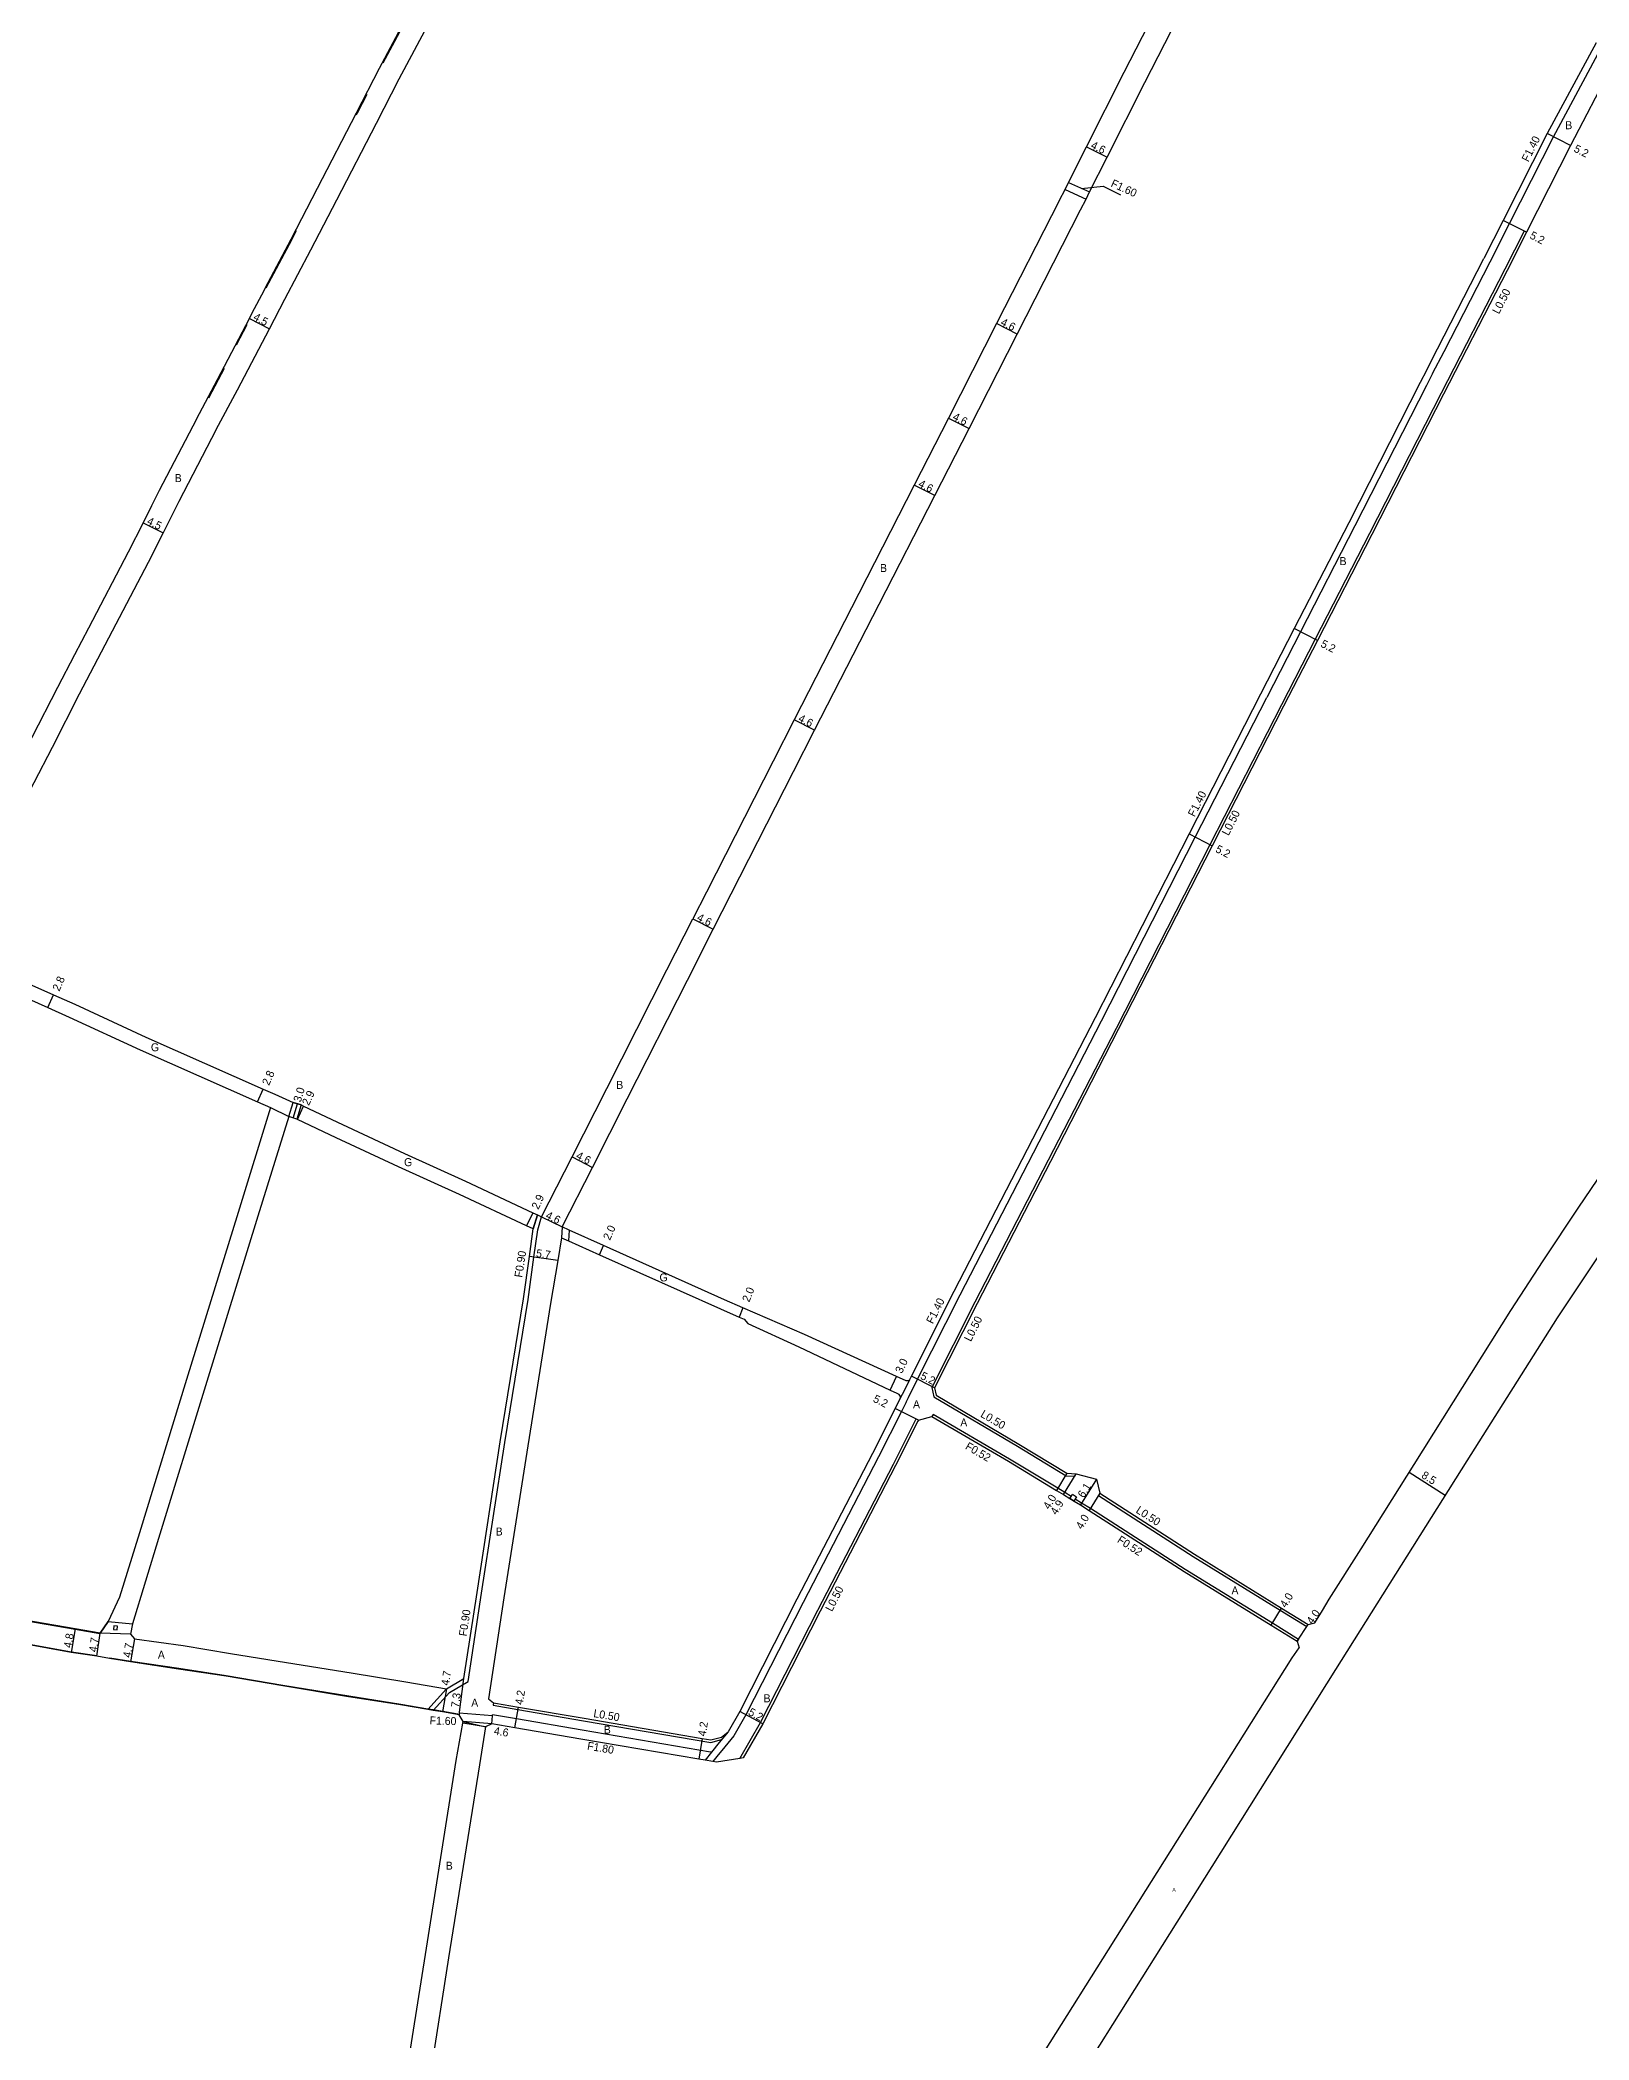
# Model space of a CAD drawing. Header units: metres. Extents: x -16000 to -12000, y -105000 to -102000.
# Drawn here: x -12622.3 to -12312.6, y -103174.6 to -102774.7 of the extents above; entities that cross this region are included whole.
import ezdxf

# ---------------------------------------------------------------- set-up
doc = ezdxf.new("R2010")
doc.units = ezdxf.units.M
doc.header["$LTSCALE"] = 2.5
for name, color, linetype in [('側溝・桝', 7, 'Continuous'), ('幅員', 7, 'Continuous'), ('歩道・分離帯・安全施設', 7, 'Continuous'), ('舗装', 7, 'Continuous'), ('道路', 7, 'Continuous')]:
    doc.layers.add(name, color=color, linetype=linetype)
doc.styles.get("Standard").update_dxf_attribs({"font": ''})
doc.styles.add('YOKO_DECO', font='')
doc.styles.get('Standard').set_extended_font_data('@MS PGothic')
doc.styles.get('YOKO_DECO').set_extended_font_data('MS PGothic')

msp = doc.modelspace()

# ---------------------------------------------------------------- linework, layer by layer
at = {"layer": '側溝・桝'}
for points in [[(-12332.36, -102819.04), (-12328.48, -102811.39), (-12319.68, -102794.06), (-12311.28, -102778.38), (-12310.46, -102776.86), (-12310.12, -102776.22)], [(-12417.36, -102804.6), (-12413.17, -102806.52)], [(-12416.64, -102803.17), (-12412.45, -102805.09)], [(-12325.1, -102813.12), (-12325.54, -102812.9), (-12329.42, -102820.54), (-12342.15, -102845.32), (-12356.45, -102873.37), (-12367.34, -102894.53), (-12374.09, -102907.66), (-12388.39, -102935.6), (-12407.16, -102972.36), (-12420.74, -102998.71), (-12435.4, -103027.09), (-12443.97, -103044.13)], [(-12341.58, -102836.99), (-12332.36, -102819.04)], [(-12343.85, -102841.41), (-12341.58, -102836.99)], [(-12343.85, -102841.41), (-12345.08, -102843.81), (-12359.39, -102871.86), (-12370.28, -102893.03), (-12377.03, -102906.15)], [(-12449.13, -103047.06), (-12448.67, -103046.14), (-12447.57, -103043.95), (-12447.2, -103043.22), (-12446.84, -103042.5), (-12438.34, -103025.59), (-12423.67, -102997.2), (-12410.1, -102970.85), (-12391.33, -102934.09), (-12377.03, -102906.15)], [(-12540.47, -103105.1), (-12536.75, -103102.91), (-12534.03, -103085.24), (-12529.41, -103055.11), (-12524.75, -103026.56), (-12523.58, -103018.1), (-12522.82, -103012.63), (-12522.05, -103010.01)], [(-12522.87, -103009.62), (-12523.7, -103012.44)], [(-12517.92, -103012.04), (-12518.06, -103014.2)], [(-12516.55, -103012.66), (-12516.65, -103014.83)], [(-12448.45, -103042.59), (-12448.82, -103043.32), (-12449.92, -103045.51), (-12450.39, -103046.43)], [(-12443.97, -103044.13), (-12443.59, -103046), (-12426.84, -103055.87), (-12417.13, -103061.8), (-12415.43, -103061.87), (-12415.13, -103061.38)], [(-12449.13, -103047.06), (-12450.08, -103048.94), (-12454.64, -103057.99), (-12469.73, -103087.13), (-12481.17, -103109.57), (-12483.61, -103113.79), (-12485.42, -103115.99), (-12486.98, -103117.94), (-12487.78, -103118.93)], [(-12482.39, -103118.3), (-12478.27, -103111.14), (-12466.79, -103088.64), (-12451.7, -103059.49), (-12447.26, -103050.68), (-12447.13, -103050.43), (-12446.69, -103050.65)], [(-12416.16, -103065.9), (-12417.41, -103065.14), (-12418.8, -103064.29), (-12428.44, -103058.45), (-12443.72, -103049.53), (-12443.97, -103049.96)], [(-12410.43, -103065.3), (-12410.69, -103065.72), (-12391.73, -103077.9), (-12374.33, -103088.67), (-12369.04, -103091.94), (-12368.76, -103091.52)], [(-12415.31, -103066.42), (-12414.04, -103067.19), (-12412.25, -103068.29), (-12393.31, -103080.49), (-12375.91, -103091.22), (-12370.69, -103094.44), (-12370.97, -103094.86)], [(-12541.04, -103104.39), (-12544.78, -103108.52)], [(-12540.47, -103105.1), (-12543.73, -103108.7)], [(-12531.84, -103109.8), (-12538.51, -103109.28), (-12538.55, -103109.58)], [(-12531.64, -103107.19), (-12531.73, -103107.68), (-12526.77, -103108.53), (-12513.65, -103110.76), (-12488.2, -103115.11), (-12486.04, -103114.55)], [(-12531.96, -103111.39), (-12537.73, -103110.95)], [(-12531.96, -103111.39), (-12531.84, -103109.8), (-12531.83, -103109.59)], [(-12488.07, -103117.06), (-12488.24, -103117.03), (-12513.92, -103112.65), (-12527.09, -103110.4), (-12531.83, -103109.59)], [(-12484.76, -103112.99), (-12486.51, -103115.11), (-12488.07, -103117.06), (-12489.36, -103118.66)]]:
    msp.add_lwpolyline(points, dxfattribs=at)
for points in [[(-12416.43, -103066.33), (-12416.16, -103065.9), (-12415.9, -103065.47), (-12415.05, -103065.99), (-12415.31, -103066.42), (-12415.57, -103066.85)], [(-12607.63, -103092.52), (-12606.94, -103092.58), (-12606.88, -103091.88), (-12607.58, -103091.82)]]:
    msp.add_lwpolyline(points, close=True, dxfattribs=at)
at = {"layer": '幅員'}
for points in [[(-12316.29, -102795.77), (-12320.93, -102793.41)], [(-12413.04, -102796.03), (-12408.93, -102798.1)], [(-12414.05, -102804.36), (-12409.71, -102803.93), (-12406.3, -102805.63)], [(-12325.1, -102813.12), (-12329.73, -102810.76)], [(-12580.47, -102830.37), (-12576.48, -102832.45)], [(-12426.97, -102833.49), (-12431.07, -102831.41)], [(-12440.65, -102850.31), (-12436.55, -102852.39)], [(-12443.42, -102865.8), (-12447.52, -102863.7)], [(-12601.75, -102871.21), (-12597.73, -102873.23)], [(-12366.9, -102894.77), (-12371.53, -102892.39)], [(-12467.44, -102912.71), (-12471.53, -102910.61)], [(-12392.57, -102933.46), (-12387.94, -102935.82)], [(-12491.8, -102950.43), (-12487.7, -102952.51)], [(-12620.77, -102968.16), (-12619.63, -102965.6)], [(-12578.83, -102987.02), (-12577.7, -102984.46)], [(-12571.72, -102990.26), (-12570.84, -102987.39)], [(-12570.88, -102990.52), (-12569.65, -102987.89)], [(-12515.96, -102998.04), (-12511.86, -103000.13)], [(-12523.82, -103009.18), (-12525.05, -103011.81)], [(-12522.05, -103010.01), (-12517.92, -103012.04)], [(-12510.49, -103017.59), (-12509.67, -103015.76)], [(-12518.82, -103018.75), (-12524.47, -103017.97)], [(-12481.78, -103028.19), (-12482.52, -103030.05)], [(-12452.36, -103044.64), (-12451.08, -103041.92)], [(-12443.45, -103044.2), (-12448.09, -103041.87)], [(-12446.69, -103050.65), (-12451.33, -103048.31)], [(-12416.98, -103061.3), (-12419.06, -103064.72)], [(-12417.67, -103065.56), (-12415.13, -103061.38)], [(-12348.57, -103061.1), (-12341.35, -103065.64)], [(-12411.05, -103062.46), (-12414.3, -103067.62)], [(-12410.43, -103065.3), (-12412.52, -103068.71)], [(-12376.17, -103091.65), (-12374.07, -103088.24)], [(-12615.29, -103092.38), (-12616.09, -103097.12)], [(-12611, -103097.88), (-12610.34, -103093.23)], [(-12370.97, -103094.86), (-12368.76, -103091.52)], [(-12603.45, -103094.37), (-12604.23, -103099)], [(-12541.04, -103104.39), (-12541.83, -103109.02)], [(-12538.55, -103109.58), (-12537.57, -103102.35)], [(-12527.39, -103112.18), (-12526.69, -103108.04)], [(-12533.24, -103111.98), (-12537.78, -103111.24)], [(-12489.96, -103114.3), (-12490.63, -103118.45)]]:
    msp.add_lwpolyline(points, dxfattribs=at)
at = {"layer": '幅員', "flags": 128}
msp.add_lwpolyline([(-12477.83, -103111.38), (-12482.4, -103108.9)], dxfattribs=at)
at = {"layer": '歩道・分離帯・安全施設'}
for points in [[(-12548.58, -102769.65), (-12553.77, -102779.34)], [(-12557.01, -102785.6), (-12558.93, -102789.34), (-12559.13, -102789.73)], [(-12571.11, -102812.86), (-12572.02, -102814.61), (-12577.16, -102824.35)], [(-12580.96, -102831.64), (-12583.1, -102835.74)], [(-12585.52, -102840.39), (-12586.7, -102842.65), (-12588.66, -102846.32)], [(-12610.36, -103093.38), (-12615.32, -103092.53), (-12625.41, -103090.81), (-12644.48, -103087.65), (-12666.83, -103083.52), (-12671.34, -103082.63), (-12680.17, -103080.82), (-12682.99, -103080.7)], [(-12667.96, -103089.31), (-12645.21, -103092.5), (-12626.29, -103095.13), (-12616.07, -103096.97), (-12610.97, -103097.73)], [(-12608.4, -103098.19), (-12604.21, -103098.86), (-12594.6, -103100.28), (-12585.09, -103101.7), (-12573.76, -103103.65), (-12560.61, -103105.82), (-12550.21, -103107.45), (-12544.76, -103108.38), (-12543.71, -103108.55), (-12541.8, -103108.88), (-12538.82, -103109.38)]]:
    msp.add_lwpolyline(points, dxfattribs=at)
at = {"layer": '舗装'}
for points in [[(-12576.24, -102988.17), (-12572.61, -102989.98)], [(-12523.7, -103012.44), (-12522.87, -103009.62)], [(-12517.92, -103012.04), (-12518.06, -103014.2)], [(-12448.45, -103042.59), (-12448.82, -103043.32), (-12449.92, -103045.51), (-12450.39, -103046.43)], [(-12537.73, -103110.95), (-12533.24, -103111.98)]]:
    msp.add_lwpolyline(points, dxfattribs=at)
at = {"layer": '道路'}
for points in [[(-12418.44, -102806.75), (-12417.36, -102804.6), (-12416.64, -102803.17), (-12413.04, -102796.03), (-12405.54, -102781.1), (-12393.42, -102757.5), (-12379.21, -102729.88), (-12373.52, -102718.34), (-12371.83, -102714.91), (-12372.35, -102712.36), (-12373.05, -102711.65), (-12382.94, -102701.95), (-12393.9, -102690.45), (-12402.89, -102681.22), (-12413.62, -102670.75), (-12414.25, -102670.14)], [(-12577.47, -102824.63), (-12577.33, -102824.35), (-12572.15, -102814.54), (-12566.87, -102804.35), (-12559.06, -102789.27), (-12554.48, -102780.34), (-12547.83, -102767.93), (-12544.37, -102761.14), (-12536.43, -102746.01), (-12531.36, -102736.12), (-12525.21, -102724.49), (-12519.63, -102713.54), (-12514.63, -102703.9), (-12514.53, -102703.16)], [(-12412.45, -102805.09), (-12408.93, -102798.1), (-12401.44, -102783.19), (-12389.33, -102759.6), (-12375.1, -102731.95), (-12369.37, -102720.32)], [(-12587.09, -102852.6), (-12582.85, -102844.68), (-12576.48, -102832.45), (-12573.37, -102826.49), (-12568.18, -102816.65), (-12562.99, -102806.63), (-12555.06, -102791.33), (-12550.49, -102782.43), (-12543.85, -102770.02)], [(-12311.18, -102775.25), (-12312.51, -102777.72), (-12320.93, -102793.41), (-12329.73, -102810.76), (-12333.61, -102818.4)], [(-12307.08, -102779.96), (-12308.08, -102780.04), (-12316.29, -102795.77), (-12325.1, -102813.12), (-12328.98, -102820.77)], [(-12517.92, -103012.04), (-12511.86, -103000.13), (-12504.9, -102986.42), (-12492.87, -102962.69), (-12487.7, -102952.51), (-12471.65, -102920.96), (-12467.44, -102912.71), (-12454.55, -102887.52), (-12443.42, -102865.8), (-12436.55, -102852.39), (-12426.97, -102833.49), (-12414.25, -102808.67), (-12413.17, -102806.52), (-12412.45, -102805.09)], [(-12418.44, -102806.75), (-12431.07, -102831.41), (-12440.65, -102850.31), (-12447.52, -102863.7), (-12458.62, -102885.38), (-12471.53, -102910.61), (-12475.75, -102918.87), (-12489.09, -102945.1), (-12491.8, -102950.43)], [(-12328.98, -102820.77), (-12341.7, -102845.54), (-12356, -102873.6), (-12366.9, -102894.77), (-12373.65, -102907.88), (-12387.94, -102935.82), (-12406.72, -102972.58), (-12420.3, -102998.94), (-12434.95, -103027.32), (-12443.45, -103044.2)], [(-12345.11, -102840.8), (-12342.87, -102836.44), (-12333.61, -102818.4)], [(-12591.08, -102850.52), (-12586.83, -102842.58), (-12580.47, -102830.37), (-12579.96, -102829.39), (-12577.47, -102824.63)], [(-12345.11, -102840.8), (-12346.33, -102843.17), (-12360.63, -102871.22), (-12371.53, -102892.39), (-12378.28, -102905.51)], [(-12587.09, -102852.6), (-12594.57, -102866.97), (-12597.73, -102873.23), (-12600.73, -102879.19), (-12608.65, -102894.32), (-12614.49, -102905.53), (-12619.94, -102916.17), (-12627.23, -102930.29), (-12635.45, -102946.6), (-12640.72, -102956.63), (-12641.12, -102957.45)], [(-12591.08, -102850.52), (-12598.49, -102864.75), (-12600.04, -102867.83)], [(-12600.04, -102867.83), (-12601.75, -102871.21), (-12604.73, -102877.14), (-12612.67, -102892.29), (-12615.47, -102897.67), (-12618.84, -102904.15)], [(-12194.62, -102874.64), (-12199.63, -102880.96), (-12204.45, -102885.78), (-12205.89, -102887.45), (-12213.47, -102896.71), (-12217.33, -102901.09), (-12223.67, -102908.44), (-12227.78, -102913.17), (-12232.47, -102918.6), (-12232.14, -102918.89), (-12233.07, -102919.97), (-12242.72, -102930.88), (-12265.95, -102957.82), (-12278.15, -102972.83), (-12290.93, -102989.53), (-12304.26, -103008.18), (-12318.94, -103030.21), (-12337.03, -103058.78), (-12363.31, -103100.54), (-12388.03, -103139.89), (-12421.87, -103193.74), (-12425.82, -103200)], [(-12367.4, -103091.2), (-12365.88, -103088.72), (-12364.52, -103086.47), (-12358.15, -103076.37), (-12347.58, -103059.52), (-12328.23, -103028.71), (-12321.78, -103018.8), (-12314.63, -103008.05), (-12308.4, -102998.95), (-12301.33, -102989.13), (-12293.45, -102978.49), (-12285.76, -102968.59), (-12278.14, -102959.12), (-12275.56, -102955.98), (-12267.99, -102946.92), (-12257.11, -102934.33), (-12245.96, -102921.24), (-12227.8, -102900.32), (-12219.28, -102890.51), (-12211.94, -102882.04), (-12205.46, -102874.38), (-12204.78, -102873.59)], [(-12618.84, -102904.15), (-12623.98, -102914.18), (-12631.25, -102928.26), (-12639.88, -102944.29), (-12645.18, -102954.39)], [(-12378.28, -102905.51), (-12392.57, -102933.46), (-12411.34, -102970.21), (-12424.92, -102996.56), (-12439.58, -103024.96), (-12448.04, -103041.78), (-12448.45, -103042.59), (-12448.7, -103042.79), (-12449.13, -103042.82), (-12451.08, -103041.92), (-12469.44, -103033.51), (-12481.78, -103028.19), (-12485.45, -103026.61), (-12509.67, -103015.76), (-12516.55, -103012.66), (-12517.92, -103012.04)], [(-12522.05, -103010.01), (-12515.96, -102998.04), (-12509, -102984.34), (-12496.97, -102960.61), (-12491.8, -102950.43)], [(-12631.74, -102961.37), (-12629.38, -102961.27), (-12619.63, -102965.6), (-12615.35, -102967.51), (-12601.19, -102974.07), (-12577.7, -102984.46), (-12575.42, -102985.47), (-12571.73, -102987.12)], [(-12632.46, -102963.24), (-12630.52, -102963.82), (-12620.77, -102968.16), (-12616.5, -102970.06), (-12602.35, -102976.62), (-12578.83, -102987.02), (-12576.24, -102988.17)], [(-12576.24, -102988.17), (-12582.72, -103009.16), (-12593.05, -103042.56), (-12602.46, -103073.19), (-12606.45, -103086.04), (-12608.71, -103090.95), (-12610.34, -103093.23)], [(-12571.73, -102987.12), (-12570.11, -102987.62), (-12569.65, -102987.89), (-12561.84, -102991.58), (-12549.46, -102997.35), (-12537.25, -103002.9), (-12523.82, -103009.18), (-12522.87, -103009.62), (-12522.59, -103009.75), (-12522.05, -103010.01)], [(-12570.11, -102987.62), (-12571.73, -102987.12)], [(-12523.7, -103012.44), (-12525.05, -103011.81), (-12538.47, -103005.53), (-12550.65, -102999.99), (-12563.09, -102994.2), (-12570.88, -102990.52), (-12570.99, -102990.48), (-12572.61, -102989.98), (-12578.76, -103009.89), (-12589.25, -103043.8), (-12598.64, -103074.35), (-12603.86, -103091.37), (-12604.24, -103093.47), (-12603.45, -103094.37), (-12593.75, -103095.74), (-12584.28, -103097.3), (-12573.07, -103099.13), (-12560.1, -103101.21), (-12549.19, -103102.97), (-12541.04, -103104.39), (-12537.57, -103102.35)], [(-12570.99, -102990.48), (-12572.61, -102989.98)], [(-12537.57, -103102.35), (-12534.92, -103085.11), (-12530.3, -103054.97), (-12525.64, -103026.43), (-12524.47, -103017.97), (-12523.7, -103012.44)], [(-12518.06, -103014.2), (-12518.82, -103018.75), (-12520.26, -103027.36), (-12524.8, -103055.83), (-12529.61, -103086.21), (-12532.65, -103106.37), (-12531.64, -103107.19), (-12531.27, -103107.25), (-12526.69, -103108.04), (-12513.56, -103110.27), (-12489.96, -103114.3), (-12488.22, -103114.6), (-12486.09, -103114.05), (-12484.76, -103112.99)], [(-12518.06, -103014.2), (-12516.65, -103014.83), (-12510.49, -103017.59), (-12486.29, -103028.42), (-12482.52, -103030.05), (-12481.56, -103030.46), (-12480.8, -103031.32), (-12470.62, -103036.01), (-12452.36, -103044.64), (-12450.97, -103045.29), (-12450.73, -103045.41), (-12450.65, -103045.47), (-12450.42, -103045.78), (-12450.35, -103046.19), (-12450.39, -103046.43), (-12451.33, -103048.31), (-12455.89, -103057.35), (-12470.97, -103086.49), (-12482.4, -103108.9), (-12484.76, -103112.99)], [(-12443.45, -103044.2), (-12443.15, -103045.68), (-12426.58, -103055.44), (-12416.98, -103061.3), (-12416.09, -103061.34), (-12415.13, -103061.38)], [(-12446.69, -103050.65), (-12446.81, -103050.9), (-12451.25, -103059.72), (-12466.35, -103088.87)], [(-12446.69, -103050.65), (-12443.97, -103049.96), (-12428.69, -103058.88), (-12419.06, -103064.72), (-12417.67, -103065.56), (-12416.43, -103066.33), (-12415.57, -103066.85), (-12414.3, -103067.62), (-12412.52, -103068.71), (-12393.57, -103080.92), (-12376.17, -103091.65), (-12370.97, -103094.86), (-12370.56, -103096.2)], [(-12415.13, -103061.38), (-12411.05, -103062.46), (-12410.43, -103065.3)], [(-12410.43, -103065.3), (-12391.46, -103077.48), (-12374.07, -103088.24), (-12368.76, -103091.52), (-12367.4, -103091.2)], [(-12610.34, -103093.23), (-12615.29, -103092.38), (-12625.39, -103090.66), (-12644.46, -103087.51), (-12666.8, -103083.37), (-12671.31, -103082.48), (-12680.15, -103080.67), (-12682.99, -103080.55), (-12689.69, -103080.45)], [(-12611, -103097.88), (-12616.09, -103097.12), (-12626.32, -103095.28), (-12645.23, -103092.65), (-12667.99, -103089.45), (-12681.43, -103086.74), (-12682.94, -103086.47)], [(-12466.35, -103088.87), (-12477.83, -103111.38), (-12481.76, -103118.2)], [(-12610.34, -103093.23), (-12608.71, -103090.95)], [(-12603.86, -103091.37), (-12604.24, -103093.47)], [(-12436.03, -103200), (-12430.1, -103190.56), (-12398.97, -103141.13), (-12371.95, -103098.19), (-12370.56, -103096.2)], [(-12551.96, -103200), (-12545.28, -103157.48), (-12539.1, -103118.75), (-12537.78, -103111.24), (-12537.73, -103110.95), (-12538.55, -103109.58), (-12541.83, -103109.02), (-12543.73, -103108.7), (-12544.78, -103108.52), (-12550.24, -103107.6), (-12560.63, -103105.97), (-12573.79, -103103.8), (-12585.12, -103101.85), (-12594.62, -103100.43), (-12604.23, -103099), (-12608.42, -103098.34), (-12611, -103097.88)], [(-12531.96, -103111.39), (-12533.24, -103111.98), (-12534.48, -103119.59), (-12540.64, -103158.2), (-12544.19, -103180.82), (-12547.2, -103200)], [(-12481.76, -103118.2), (-12482.39, -103118.3), (-12487.06, -103119.06), (-12487.78, -103118.93), (-12489.36, -103118.66), (-12490.63, -103118.45), (-12514.22, -103114.43), (-12527.39, -103112.18), (-12531.96, -103111.39)]]:
    msp.add_lwpolyline(points, dxfattribs=at)
for points in [[(-12571.73, -102987.12), (-12570.11, -102987.62), (-12570.99, -102990.48), (-12572.61, -102989.98)], [(-12610.34, -103093.23), (-12608.71, -103090.95), (-12603.86, -103091.37), (-12604.24, -103093.47)]]:
    msp.add_lwpolyline(points, close=True, dxfattribs=at)

# ---------------------------------------------------------------- texts
at = {"layer": '側溝・桝'}
for s, rotation, p in [('F1.40', 62.9505, (-12324.72, -102799.2)), ('F1.60', 335.3812, (-12408.34, -102803.93)), ('L0.50', 62.8149, (-12330.59, -102829.62)), ('F1.40', 62.9505, (-12391.46, -102930.16)), ('L0.50', 62.9841, (-12384.68, -102933.91)), ('F0.90', 81.2464, (-12525.92, -103022.23)), ('F1.40', 62.9505, (-12443.81, -103031.54)), ('L0.50', 63.2942, (-12436.19, -103035.08)), ('L0.50', 329.4947, (-12434.41, -103049.91)), ('F0.52', 329.7396, (-12437.45, -103056.35)), ('L0.50', 327.2472, (-12403.34, -103069.06)), ('F0.52', 327.2472, (-12407.07, -103075)), ('L0.50', 62.9828, (-12463.97, -103089.06)), ('F0.90', 81.2464, (-12537.03, -103093.96)), ('L0.50', 350.3327, (-12511.76, -103110.02)), ('F1.60', 358.3417, (-12544.45, -103111.5)), ('F1.80', 350.3327, (-12513.01, -103116.53))]:
    msp.add_text(s, height=1.6, rotation=rotation, dxfattribs=at).set_placement(p)
at = {"layer": '幅員'}
for s, rotation, p in [('4.6', 333.3069, (-12412.37, -102796.25)), ('5.2', 332.9571, (-12315.77, -102796.94)), ('5.2', 332.9553, (-12324.57, -102814.29)), ('4.5', 332.4681, (-12579.84, -102830.58)), ('4.6', 333.1144, (-12430.4, -102831.63)), ('4.6', 333.1133, (-12439.98, -102850.53)), ('4.6', 332.8728, (-12446.85, -102863.93)), ('4.5', 333.2775, (-12601.12, -102871.41)), ('5.2', 332.767, (-12366.38, -102895.94)), ('4.6', 332.9076, (-12470.86, -102910.84)), ('5.2', 332.9084, (-12387.42, -102936.99)), ('4.6', 333.0534, (-12491.13, -102950.66)), ('2.8', 66.0091, (-12618.49, -102965.02)), ('2.8', 66.166, (-12576.56, -102983.87)), ('3.0', 72.9304, (-12570.21, -102987.2)), ('2.9', 64.8715, (-12568.59, -102987.89)), ('4.6', 333.0499, (-12515.3, -102998.27)), ('2.9', 64.9363, (-12522.69, -103008.66)), ('4.6', 333.735, (-12521.38, -103010.23)), ('2.0', 65.8883, (-12508.37, -103014.81)), ('5.7', 352.1102, (-12523.22, -103018.04)), ('2.0', 68.1242, (-12480.52, -103027.19)), ('3.0', 64.7465, (-12449.98, -103041.45)), ('5.2', 333.2942, (-12446.43, -103042.34)), ('5.2', 333.2941, (-12455.89, -103046.92)), ('8.5', 328, (-12346.24, -103062.1)), ('6.1', 57.6996, (-12413.61, -103066.34)), ('4.0', 58.7001, (-12420.51, -103068.64)), ('4.9', 58.704, (-12419.06, -103069.74)), ('4.0', 58.5977, (-12413.97, -103072.63)), ('4.0', 58.2647, (-12373.18, -103088.32)), ('4.0', 56.5244, (-12367.87, -103091.63)), ('4.8', 80.3555, (-12616.06, -103096.31)), ('4.7', 81.9411, (-12610.99, -103097.13)), ('4.7', 80.3791, (-12604.21, -103098.25)), ('4.7', 80.3654, (-12540.59, -103103.81)), ('7.3', 82.275, (-12538.58, -103108.2)), ('4.2', 80.3332, (-12525.82, -103107.68)), ('5.2', 331.5123, (-12480.86, -103109.52)), ('4.6', 350.7523, (-12531.66, -103113.52)), ('4.2', 80.7839, (-12489.23, -103113.97))]:
    msp.add_text(s, height=1.6, rotation=rotation, dxfattribs=at).set_placement(p)
at = {"layer": '舗装'}
for s, p in [('B', (-12317.33, -102792.53)), ('B', (-12595.4, -102863.09)), ('B', (-12454.37, -102881.08)), ('B', (-12362.47, -102879.69)), ('G', (-12600.17, -102976.91)), ('B', (-12507.11, -102984.42)), ('G', (-12549.54, -102999.88)), ('G', (-12498.46, -103022.92)), ('A', (-12447.77, -103048.3)), ('A', (-12438.31, -103051.93)), ('B', (-12531.22, -103073.74)), ('A', (-12384.08, -103085.52)), ('A', (-12598.78, -103098.37)), ('A', (-12536.11, -103107.98)), ('B', (-12477.65, -103107.08)), ('B', (-12509.6, -103113.35)), ('B', (-12541.2, -103140.55))]:
    msp.add_text(s, height=1.6, dxfattribs=at).set_placement(p)
at = {"layer": '舗装', "style": 'YOKO_DECO'}
msp.add_text('A', height=0.75, dxfattribs=at).set_placement((-12395.91, -103144.96, 98.82))

doc.saveas('drawing.dxf')
